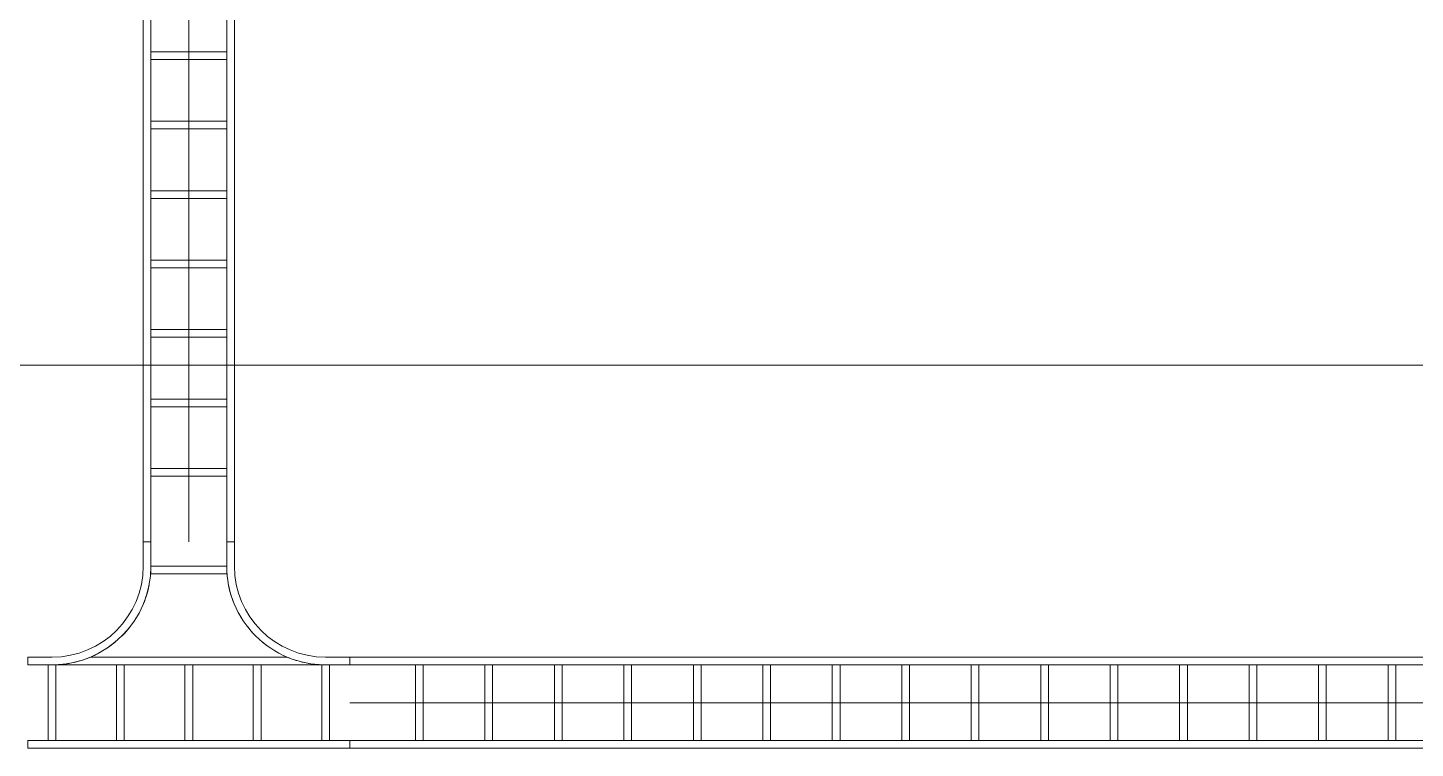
# Model space of a CAD drawing. Header units: millimetres. Extents: x 0 to 154200, y 0 to 64595.
# Drawn here: x 42770 to 47336, y 8539 to 10911 of the extents above; entities that cross this region are included whole.
import ezdxf

# ---------------------------------------------------------------- set-up
doc = ezdxf.new("R2010")
doc.units = ezdxf.units.MM
doc.layers.add('E-CABL-TRAY', color=4, linetype='Continuous', lineweight=9)
doc.layers.add('Floor', color=7, linetype='Continuous', lineweight=9)

# ---------------------------------------------------------------- blocks, each defined once
blk = doc.blocks.new('M_래더 수평 티 - 300mm 반지름-272136-레벨 2')
at = {"layer": 'E-CABL-TRAY'}
for p, q in [((530, 150), (-530, 150)), ((-530, 150), (-530, 124.6)), ((530, 124.6), (530, 150)), ((-530, 124.6), (530, 124.6)), ((-462.7, 124.6), (-462.7, -124.6)), ((-437.3, -124.6), (-437.3, 124.6)), ((-237.7, 124.6), (-237.7, -124.6)), ((-212.3, -124.6), (-212.3, 124.6)), ((-12.7, 124.6), (-12.7, -124.6)), ((12.7, -124.6), (12.7, 124.6)), ((212.3, 124.6), (212.3, -124.6)), ((237.7, -124.6), (237.7, 124.6)), ((437.3, 124.6), (437.3, -124.6)), ((462.7, -124.6), (462.7, 124.6)), ((-450, -124.6), (-530, -124.6)), ((-530, -124.6), (-530, -150)), ((-450, -124.6), (-437.3, -124.6)), ((-450, -124.6), (450, -124.6)), ((-237.7, -124.6), (-212.3, -124.6)), ((-12.7, -124.6), (12.7, -124.6)), ((212.3, -124.6), (237.7, -124.6)), ((437.3, -124.6), (450, -124.6)), ((530, -124.6), (450, -124.6)), ((530, -150), (530, -124.6)), ((-530, -150), (-450, -150)), ((-324, -150), (324, -150)), ((450, -150), (530, -150)), ((-150, -450), (-150, -530)), ((124.6, -424.6), (-124.6, -424.6)), ((-124.6, -424.6), (-124.6, -450)), ((-124.6, -450), (124.6, -450)), ((-124.6, -530), (-124.6, -450)), ((124.6, -450), (124.6, -424.6)), ((124.6, -450), (124.6, -530)), ((150, -530), (150, -450)), ((-150, -530), (-124.6, -530)), ((124.6, -530), (150, -530))]:
    blk.add_line(p, q, dxfattribs=at)
for centre, radius, start, end in [((-450, -450), 325.4, 360, 90), ((-450, -450), 325.4, 79.9947, 90), ((-450, -450), 325.4, 67.9974, 77.4396), ((450, -450), 325.4, 90, 180), ((450, -450), 325.4, 102.5604, 112.0026), ((450, -450), 325.4, 90, 100.0053), ((-450, -450), 300, 0, 90), ((-450, -450), 325.4, 61.232, 67.2117), ((-450, -450), 325.4, 49.8928, 56.0097), ((450, -450), 300, 90, 180), ((450, -450), 325.4, 123.9903, 130.1072), ((450, -450), 325.4, 112.7883, 118.768), ((-450, -450), 325.4, 38.4887, 44.8078), ((450, -450), 325.4, 135.1922, 141.5113), ((-450, -450), 325.4, 26.942, 33.6058), ((450, -450), 325.4, 146.3942, 153.058), ((-450, -450), 325.4, 11.2019, 22.4039), ((450, -450), 325.4, 157.5961, 168.7981)]:
    blk.add_arc(centre, radius, start, end, dxfattribs=at)

msp = doc.modelspace()

# ---------------------------------------------------------------- linework, layer by layer
at = {"layer": 'E-CABL-TRAY'}
for p, q in [((43150, 9218.7018), (43150, 55818.7018)), ((43175.4, 9218.7018), (43175.4, 55818.7018)), ((43300, 9218.7018), (43300, 55818.7018)), ((43424.6, 9218.7018), (43424.6, 55818.7018)), ((43450, 9218.7018), (43450, 55818.7018)), ((43424.6, 10831.6018), (43175.4, 10831.6018)), ((43424.6, 10806.2018), (43175.4, 10806.2018)), ((43424.6, 10603.0018), (43175.4, 10603.0018)), ((43424.6, 10577.6018), (43175.4, 10577.6018)), ((43424.6, 10374.4018), (43175.4, 10374.4018)), ((43424.6, 10349.0018), (43175.4, 10349.0018)), ((43424.6, 10145.8018), (43175.4, 10145.8018)), ((43424.6, 10120.4018), (43175.4, 10120.4018)), ((43424.6, 9917.2018), (43175.4, 9917.2018)), ((43424.6, 9891.8018), (43175.4, 9891.8018)), ((43424.6, 9688.6018), (43175.4, 9688.6018)), ((43424.6, 9663.2018), (43175.4, 9663.2018)), ((43424.6, 9460.0018), (43175.4, 9460.0018)), ((43424.6, 9434.6018), (43175.4, 9434.6018)), ((43175.4, 9218.7018), (43150, 9218.7018)), ((43450, 9218.7018), (43424.6, 9218.7018)), ((43830, 8813.3018), (43830, 8838.7018)), ((43830, 8838.7018), (52170, 8838.7018)), ((43830, 8813.3018), (52170, 8813.3018)), ((44045.9, 8564.1018), (44045.9, 8813.3018)), ((44071.3, 8564.1018), (44071.3, 8813.3018)), ((44274.5, 8564.1018), (44274.5, 8813.3018)), ((44299.9, 8564.1018), (44299.9, 8813.3018)), ((44503.1, 8564.1018), (44503.1, 8813.3018)), ((44528.5, 8564.1018), (44528.5, 8813.3018)), ((44731.7, 8564.1018), (44731.7, 8813.3018)), ((44757.1, 8564.1018), (44757.1, 8813.3018)), ((44960.3, 8564.1018), (44960.3, 8813.3018)), ((44985.7, 8564.1018), (44985.7, 8813.3018)), ((45188.9, 8564.1018), (45188.9, 8813.3018)), ((45214.3, 8564.1018), (45214.3, 8813.3018)), ((45417.5, 8564.1018), (45417.5, 8813.3018)), ((45442.9, 8564.1018), (45442.9, 8813.3018)), ((45646.1, 8564.1018), (45646.1, 8813.3018)), ((45671.5, 8564.1018), (45671.5, 8813.3018)), ((45874.7, 8564.1018), (45874.7, 8813.3018)), ((45900.1, 8564.1018), (45900.1, 8813.3018)), ((46103.3, 8564.1018), (46103.3, 8813.3018)), ((46128.7, 8564.1018), (46128.7, 8813.3018)), ((46331.9, 8564.1018), (46331.9, 8813.3018)), ((46357.3, 8564.1018), (46357.3, 8813.3018)), ((46560.5, 8564.1018), (46560.5, 8813.3018)), ((46585.9, 8564.1018), (46585.9, 8813.3018)), ((46789.1, 8564.1018), (46789.1, 8813.3018)), ((46814.5, 8564.1018), (46814.5, 8813.3018)), ((47017.7, 8564.1018), (47017.7, 8813.3018)), ((47043.1, 8564.1018), (47043.1, 8813.3018)), ((47246.3, 8564.1018), (47246.3, 8813.3018)), ((47271.7, 8564.1018), (47271.7, 8813.3018)), ((43830, 8688.7018), (52170, 8688.7018)), ((43830, 8538.7018), (43830, 8564.1018)), ((43830, 8564.1018), (52170, 8564.1018)), ((43830, 8538.7018), (52170, 8538.7018))]:
    msp.add_line(p, q, dxfattribs=at)
at = {"layer": 'Floor'}
msp.add_lwpolyline([(36000, 9800), (36000, 54800), (48000, 54800), (48000, 9800), (36000, 9800)], dxfattribs=at)

# ---------------------------------------------------------------- block references
at = {"layer": 'E-CABL-TRAY', "rotation": 180}
msp.add_blockref('M_래더 수평 티 - 300mm 반지름-272136-레벨 2', (43300, 8688.7018), dxfattribs=at)

doc.saveas('drawing.dxf')
